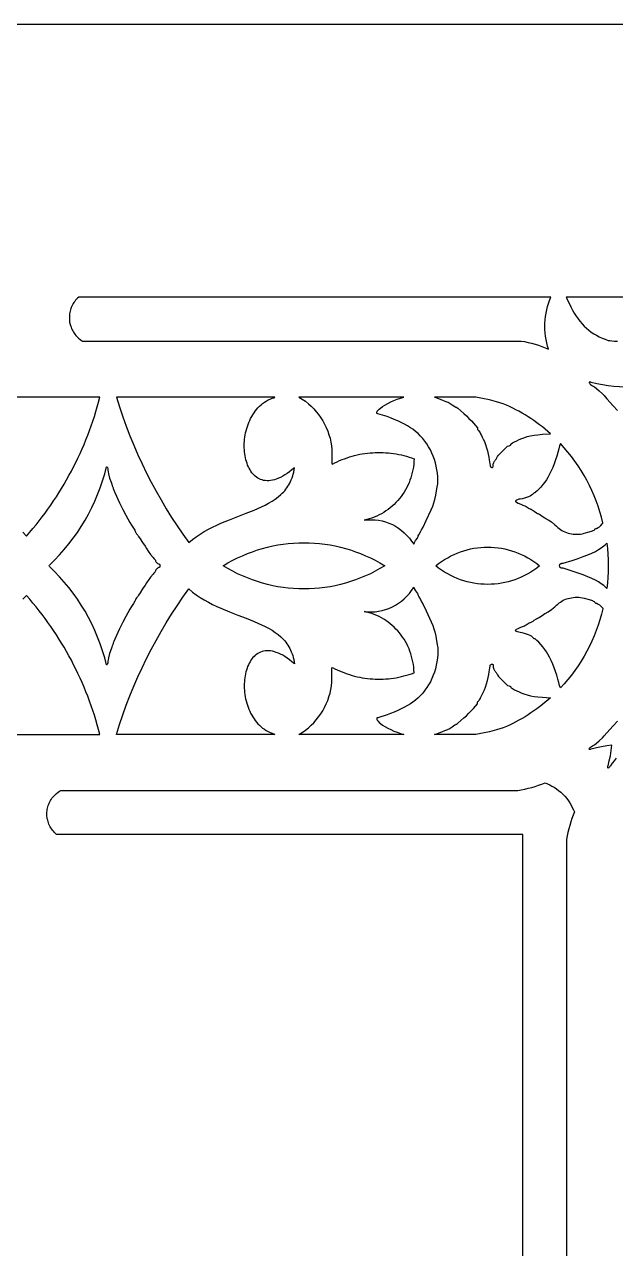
# Model space of a CAD drawing. Extents: x -580 to 993, y -400 to 388.
# Drawn here: x 849.2 to 914.2, y -139.9 to -5.3 of the extents above; entities that cross this region are included whole.
import ezdxf

# ---------------------------------------------------------------- set-up
doc = ezdxf.new("R2010")
doc.units = 0
doc.layers.add('LAYER_1', color=18, linetype='CONTINUOUS')

msp = doc.modelspace()

# ---------------------------------------------------------------- linework, layer by layer
at = {"layer": 'LAYER_1'}
for points in [[(598.06, -400.26), (993.06, -400.26), (993.06, -5.26), (598.06, -5.26)], [(855.19, -35.26), (855.07, -35.37), (854.95, -35.48), (854.85, -35.6), (854.75, -35.72), (854.66, -35.85), (854.58, -35.97), (854.5, -36.11), (854.43, -36.24), (854.37, -36.38), (854.32, -36.52), (854.28, -36.66), (854.24, -36.81), (854.18, -37.1), (854.16, -37.4), (854.16, -37.69), (854.19, -37.99), (854.26, -38.28), (854.35, -38.56), (854.4, -38.7), (854.46, -38.84), (854.53, -38.97), (854.61, -39.1), (854.69, -39.22), (854.78, -39.34), (854.88, -39.46), (854.99, -39.57), (855.16, -39.75), (855.34, -39.9), (855.49, -40.01), (855.62, -40.08), (903.8, -40.08), (904.18, -40.15), (904.57, -40.23), (904.95, -40.33), (905.33, -40.44), (905.71, -40.55), (906.08, -40.69), (906.45, -40.83), (906.82, -40.98), (906.71, -40.63), (906.62, -40.27), (906.55, -39.92), (906.49, -39.56), (906.45, -39.19), (906.42, -38.83), (906.41, -38.47), (906.42, -38.1), (906.44, -37.74), (906.48, -37.38), (906.54, -37.02), (906.61, -36.66), (906.7, -36.3), (906.8, -35.95), (906.92, -35.61), (907.05, -35.26)], [(859.33, -46.25), (859.67, -47.33), (860.03, -48.4), (860.42, -49.46), (860.82, -50.51), (861.25, -51.55), (861.69, -52.58), (862.16, -53.6), (862.65, -54.6), (863.16, -55.6), (863.69, -56.59), (864.24, -57.56), (864.81, -58.53), (865.39, -59.48), (866, -60.41), (866.63, -61.34), (867.28, -62.25), (867.69, -61.91), (868.11, -61.6), (868.54, -61.31), (868.99, -61.04), (869.44, -60.79), (869.89, -60.55), (870.35, -60.33), (870.82, -60.12), (871.75, -59.73), (872.67, -59.38), (873.58, -59.03), (874.45, -58.68), (874.87, -58.5), (875.28, -58.32), (875.68, -58.12), (876.06, -57.92), (876.43, -57.7), (876.77, -57.47), (877.1, -57.23), (877.4, -56.97), (877.55, -56.83), (877.68, -56.69), (877.82, -56.54), (877.94, -56.38), (878.06, -56.22), (878.17, -56.06), (878.28, -55.89), (878.38, -55.71), (878.47, -55.52), (878.55, -55.33), (878.63, -55.13), (878.7, -54.92), (878.76, -54.71), (878.81, -54.49), (878.85, -54.26), (878.89, -54.02), (878.62, -54.25), (878.35, -54.45), (878.1, -54.64), (877.85, -54.81), (877.6, -54.95), (877.36, -55.08), (877.13, -55.18), (876.9, -55.27), (876.69, -55.34), (876.47, -55.39), (876.27, -55.43), (876.07, -55.45), (875.88, -55.45), (875.69, -55.43), (875.51, -55.41), (875.34, -55.36), (875.18, -55.31), (875.02, -55.24), (874.87, -55.15), (874.72, -55.06), (874.59, -54.95), (874.46, -54.83), (874.33, -54.7), (874.22, -54.56), (874.11, -54.41), (874.01, -54.25), (873.91, -54.08), (873.83, -53.9), (873.75, -53.72), (873.68, -53.53), (873.61, -53.33), (873.56, -53.13), (873.51, -52.92), (873.47, -52.71), (873.44, -52.49), (873.41, -52.26), (873.39, -52.04), (873.38, -51.81), (873.38, -51.58), (873.38, -51.34), (873.4, -51.11), (873.42, -50.87), (873.45, -50.64), (873.49, -50.4), (873.53, -50.17), (873.59, -49.94), (873.65, -49.7), (873.72, -49.47), (873.8, -49.25), (873.88, -49.03), (873.98, -48.81), (874.08, -48.59), (874.2, -48.38), (874.32, -48.18), (874.45, -47.98), (874.58, -47.79), (874.73, -47.61), (874.88, -47.43), (875.05, -47.26), (875.22, -47.1), (875.4, -46.95), (875.59, -46.81), (875.79, -46.68), (876, -46.56), (876.24, -46.46), (876.46, -46.38), (876.63, -46.31), (876.74, -46.25)], [(879.39, -46.25), (879.75, -46.47), (880.09, -46.71), (880.42, -46.97), (880.73, -47.25), (881.02, -47.54), (881.29, -47.85), (881.55, -48.17), (881.79, -48.51), (882.01, -48.86), (882.21, -49.23), (882.39, -49.6), (882.55, -49.99), (882.68, -50.38), (882.8, -50.78), (882.9, -51.19), (882.97, -51.61), (882.99, -52), (883, -52.44), (883.01, -53.59), (883.06, -53.62), (883.32, -53.48), (883.59, -53.35), (883.86, -53.23), (884.13, -53.12), (884.4, -53.02), (884.67, -52.92), (884.95, -52.83), (885.22, -52.75), (885.5, -52.67), (885.78, -52.6), (886.07, -52.54), (886.35, -52.49), (886.63, -52.45), (886.92, -52.41), (887.2, -52.38), (887.49, -52.36), (887.78, -52.34), (888.06, -52.33), (888.35, -52.33), (888.64, -52.34), (888.93, -52.36), (889.21, -52.38), (889.5, -52.41), (889.79, -52.45), (890.07, -52.49), (890.36, -52.55), (890.64, -52.61), (890.92, -52.68), (891.2, -52.75), (891.48, -52.84), (891.76, -52.93), (892.04, -53.03), (892.02, -53.34), (892, -53.64), (891.96, -53.95), (891.91, -54.25), (891.84, -54.54), (891.77, -54.83), (891.68, -55.12), (891.58, -55.4), (891.48, -55.67), (891.36, -55.94), (891.23, -56.2), (891.09, -56.46), (890.94, -56.71), (890.78, -56.95), (890.61, -57.19), (890.43, -57.41), (890.24, -57.63), (890.05, -57.85), (889.84, -58.05), (889.63, -58.24), (889.41, -58.43), (889.18, -58.61), (888.95, -58.77), (888.71, -58.93), (888.46, -59.07), (888.2, -59.21), (887.94, -59.33), (887.67, -59.45), (887.39, -59.55), (887.11, -59.64), (886.83, -59.71), (886.54, -59.78), (886.74, -59.75), (886.94, -59.74), (887.14, -59.73), (887.35, -59.73), (887.75, -59.75), (888.14, -59.79), (888.53, -59.87), (888.91, -59.98), (889.28, -60.11), (889.65, -60.27), (890, -60.46), (890.33, -60.67), (890.65, -60.91), (890.96, -61.17), (891.25, -61.46), (891.52, -61.76), (891.77, -62.09), (891.89, -62.27), (892, -62.44), (892.03, -62.34), (892.07, -62.24), (892.2, -62.03), (892.4, -61.75), (892.46, -61.64), (892.48, -61.58), (892.5, -61.52), (892.55, -61.41), (892.74, -61.08), (892.87, -60.85), (893.03, -60.54), (893.38, -59.83), (893.92, -58.65), (894.09, -58.23), (894.21, -57.88), (894.31, -57.52), (894.41, -57.05), (894.51, -56.55), (894.57, -56.16), (894.61, -55.91), (894.63, -55.83), (894.65, -55.79), (894.66, -55.72), (894.66, -55.55), (894.64, -55.03), (894.61, -54.63), (894.55, -54.24), (894.48, -53.86), (894.39, -53.48), (894.28, -53.11), (894.14, -52.75), (893.99, -52.4), (893.83, -52.05), (893.64, -51.72), (893.44, -51.4), (893.22, -51.1), (892.99, -50.8), (892.74, -50.53), (892.47, -50.26), (892.19, -50.02), (891.9, -49.79), (891.63, -49.61), (891.33, -49.42), (890.99, -49.23), (890.63, -49.05), (890.25, -48.87), (889.86, -48.7), (889.46, -48.54), (889.07, -48.39), (888.07, -48.08), (887.99, -48.06), (887.96, -48.05), (887.94, -48.02), (887.93, -48), (887.93, -47.96), (887.95, -47.89), (888, -47.8), (888.09, -47.69), (888.2, -47.58), (888.34, -47.45), (888.56, -47.29), (888.83, -47.12), (889.14, -46.95), (889.47, -46.78), (889.83, -46.62), (890.19, -46.48), (890.55, -46.36), (890.9, -46.25)], [(894.27, -46.25), (894.53, -46.33), (894.8, -46.42), (895.09, -46.54), (895.43, -46.69), (895.62, -46.77), (895.73, -46.8), (895.78, -46.82), (895.89, -46.88), (896.21, -47.09), (896.52, -47.29), (896.63, -47.35), (896.68, -47.37), (896.7, -47.37), (896.72, -47.39), (896.83, -47.47), (897.51, -48.06), (897.78, -48.31), (898.06, -48.59), (898.33, -48.87), (898.55, -49.11), (898.99, -49.62), (898.99, -49.71), (899, -49.75), (899.02, -49.81), (899.06, -49.86), (899.11, -49.91), (899.16, -49.97), (899.23, -50.06), (899.29, -50.16), (899.34, -50.27), (899.44, -50.48), (899.53, -50.64), (899.64, -50.86), (899.76, -51.14), (899.88, -51.46), (900, -51.81), (900.1, -52.17), (900.19, -52.52), (900.25, -52.85), (900.29, -53.13), (900.31, -53.37), (900.35, -53.58), (900.38, -53.75), (900.41, -53.85), (900.45, -53.9), (900.49, -53.94), (900.54, -53.97), (900.59, -53.99), (900.64, -53.99), (900.68, -53.97), (900.7, -53.94), (900.72, -53.89), (900.74, -53.64), (900.77, -53.54), (900.79, -53.44), (900.82, -53.36), (900.86, -53.29), (900.9, -53.24), (900.94, -53.2), (901, -53.14), (901.06, -53.07), (901.1, -52.99), (901.13, -52.91), (901.15, -52.86), (901.19, -52.79), (901.33, -52.62), (901.52, -52.41), (901.75, -52.18), (902.32, -51.64), (902.5, -51.59), (902.56, -51.56), (902.62, -51.52), (902.66, -51.48), (902.67, -51.45), (902.68, -51.42), (902.72, -51.38), (902.85, -51.29), (903.06, -51.18), (903.31, -51.05), (903.59, -50.92), (903.89, -50.79), (904.19, -50.68), (904.48, -50.59), (904.83, -50.5), (905.22, -50.43), (905.65, -50.38), (906.14, -50.34), (907.04, -50.29), (906.74, -50.03), (906.44, -49.78), (906.14, -49.53), (905.83, -49.29), (905.52, -49.06), (905.2, -48.83), (904.88, -48.61), (904.56, -48.4), (904.23, -48.2), (903.9, -48), (903.56, -47.81), (903.22, -47.63), (902.88, -47.45), (902.54, -47.29), (902.19, -47.13), (901.83, -46.97), (901.08, -46.75), (900.33, -46.55), (899.57, -46.39), (898.81, -46.25)], [(908.12, -51.36), (908.03, -51.62), (907.95, -51.95), (907.85, -52.34), (907.72, -52.75), (907.59, -53.16), (907.43, -53.57), (907.27, -53.98), (907.1, -54.37), (906.91, -54.74), (906.72, -55.09), (906.58, -55.33), (906.39, -55.59), (906.18, -55.87), (905.95, -56.14), (905.73, -56.38), (905.54, -56.58), (905.38, -56.72), (905.33, -56.76), (905.29, -56.77), (905.25, -56.78), (905.2, -56.8), (905.16, -56.84), (905.13, -56.88), (905.1, -56.92), (905.06, -56.96), (904.94, -57.05), (904.78, -57.13), (904.6, -57.21), (904.39, -57.29), (904.16, -57.36), (903.92, -57.42), (903.68, -57.46), (903.53, -57.49), (903.39, -57.53), (903.28, -57.58), (903.22, -57.63), (903.2, -57.66), (903.19, -57.69), (903.19, -57.72), (903.21, -57.75), (903.25, -57.78), (903.3, -57.82), (903.47, -57.9), (903.77, -58.03), (904, -58.12), (904.1, -58.16), (904.22, -58.22), (904.35, -58.29), (904.47, -58.37), (904.69, -58.51), (904.78, -58.55), (904.83, -58.57), (904.89, -58.59), (904.99, -58.64), (905.11, -58.72), (905.25, -58.81), (905.5, -58.98), (905.59, -59.04), (905.64, -59.06), (905.7, -59.08), (905.81, -59.14), (906.11, -59.34), (906.41, -59.54), (906.51, -59.61), (906.57, -59.63), (906.64, -59.66), (906.76, -59.73), (907.12, -59.98), (907.52, -60.3), (907.7, -60.45), (907.85, -60.59), (907.98, -60.71), (908.12, -60.82), (908.27, -60.91), (908.43, -61), (908.6, -61.08), (908.77, -61.15), (908.96, -61.21), (909.14, -61.26), (909.34, -61.29), (909.53, -61.32), (909.73, -61.33), (909.93, -61.34), (910.13, -61.33), (910.33, -61.31), (910.53, -61.27), (910.73, -61.23), (911.28, -61.08), (911.63, -60.97), (911.73, -60.92), (911.81, -60.88), (911.85, -60.84), (911.88, -60.8), (911.91, -60.76), (911.95, -60.72), (912.01, -60.7), (912.08, -60.69), (912.12, -60.68), (912.17, -60.67), (912.28, -60.6), (912.41, -60.5), (912.55, -60.37), (912.71, -60.2), (912.76, -60.13), (912.79, -60.07), (912.63, -59.46), (912.46, -58.86), (912.26, -58.26), (912.05, -57.67), (911.82, -57.09), (911.57, -56.52), (911.3, -55.96), (911.02, -55.4), (910.71, -54.86), (910.39, -54.32), (910.06, -53.8), (909.7, -53.29), (909.33, -52.79), (908.94, -52.3), (908.54, -51.82)], [(851.95, -64.8), (851.97, -64.72), (852.53, -64.17), (853.08, -63.6), (853.6, -63.01), (854.1, -62.4), (854.58, -61.78), (855.04, -61.13), (855.47, -60.47), (855.88, -59.8), (856.26, -59.11), (856.62, -58.4), (856.96, -57.68), (857.27, -56.95), (857.56, -56.21), (857.81, -55.45), (858.05, -54.69), (858.25, -53.91), (858.27, -53.91), (858.3, -53.93), (858.34, -54), (858.38, -54.12), (858.4, -54.3), (858.43, -54.47), (858.48, -54.68), (858.59, -55.15), (858.74, -55.62), (858.81, -55.83), (858.88, -56), (858.96, -56.21), (858.99, -56.33), (859, -56.38), (859.04, -56.48), (859.15, -56.73), (859.68, -57.87), (860.04, -58.6), (860.36, -59.22), (860.82, -60.04), (860.99, -60.33), (861.2, -60.65), (861.36, -60.9), (861.41, -60.99), (861.42, -61.05), (861.43, -61.09), (861.46, -61.15), (861.5, -61.21), (861.55, -61.28), (861.67, -61.43), (861.77, -61.58), (861.93, -61.84), (862.21, -62.25), (862.48, -62.66), (862.64, -62.91), (862.82, -63.19), (863.09, -63.56), (863.36, -63.89), (863.46, -64.01), (863.52, -64.07), (863.56, -64.1), (863.59, -64.14), (863.61, -64.19), (863.62, -64.23), (863.63, -64.28), (863.66, -64.34), (863.71, -64.4), (863.77, -64.46), (863.83, -64.51), (863.9, -64.56), (863.97, -64.6), (864.04, -64.63), (864.08, -64.64), (864.1, -64.67), (864.11, -64.72), (864.1, -64.8), (864.11, -64.89), (864.1, -64.94), (864.08, -64.96), (864.04, -64.98), (863.97, -65), (863.9, -65.04), (863.83, -65.09), (863.77, -65.14), (863.71, -65.2), (863.66, -65.26), (863.63, -65.32), (863.62, -65.37), (863.61, -65.41), (863.59, -65.46), (863.56, -65.5), (863.52, -65.54), (863.46, -65.6), (863.36, -65.71), (863.09, -66.05), (862.82, -66.41), (862.71, -66.57), (862.64, -66.69), (862.48, -66.94), (862.21, -67.35), (861.93, -67.76), (861.77, -68.02), (861.67, -68.17), (861.55, -68.32), (861.46, -68.45), (861.43, -68.51), (861.42, -68.55), (861.41, -68.61), (861.36, -68.71), (861.2, -68.96), (860.99, -69.27), (860.82, -69.56), (860.36, -70.38), (860.04, -71), (859.68, -71.73), (859.15, -72.87), (859.04, -73.13), (859, -73.22), (858.99, -73.27), (858.96, -73.4), (858.88, -73.6), (858.81, -73.77), (858.74, -73.98), (858.59, -74.45), (858.48, -74.92), (858.43, -75.13), (858.4, -75.31), (858.38, -75.48), (858.34, -75.6), (858.3, -75.67), (858.27, -75.69), (858.25, -75.69), (858.05, -74.92), (857.81, -74.15), (857.56, -73.39), (857.27, -72.65), (856.96, -71.92), (856.62, -71.2), (856.26, -70.49), (855.88, -69.8), (855.47, -69.13), (855.04, -68.47), (854.58, -67.83), (854.1, -67.2), (853.6, -66.59), (853.08, -66), (852.53, -65.43), (851.97, -64.88)], [(871.07, -64.8), (871.59, -64.49), (872.11, -64.2), (872.64, -63.94), (873.18, -63.69), (873.72, -63.46), (874.27, -63.25), (874.82, -63.06), (875.38, -62.89), (875.94, -62.74), (876.51, -62.61), (877.07, -62.51), (877.65, -62.42), (878.22, -62.35), (878.79, -62.3), (879.37, -62.27), (879.94, -62.26), (880.52, -62.27), (881.09, -62.3), (881.66, -62.35), (882.24, -62.42), (882.81, -62.51), (883.37, -62.61), (883.94, -62.74), (884.5, -62.89), (885.06, -63.06), (885.61, -63.25), (886.16, -63.46), (886.7, -63.69), (887.24, -63.94), (887.77, -64.2), (888.29, -64.49), (888.81, -64.8), (888.29, -65.11), (887.77, -65.4), (887.24, -65.67), (886.7, -65.91), (886.16, -66.14), (885.61, -66.35), (885.06, -66.54), (884.5, -66.71), (883.94, -66.86), (883.37, -66.99), (882.81, -67.1), (882.24, -67.19), (881.66, -67.26), (881.09, -67.3), (880.52, -67.33), (879.94, -67.34), (879.37, -67.33), (878.79, -67.3), (878.22, -67.26), (877.65, -67.19), (877.07, -67.1), (876.51, -66.99), (875.94, -66.86), (875.38, -66.71), (874.82, -66.54), (874.27, -66.35), (873.72, -66.14), (873.18, -65.91), (872.64, -65.67), (872.11, -65.4), (871.59, -65.11)], [(894.42, -64.8), (894.73, -64.55), (895.06, -64.32), (895.39, -64.11), (895.73, -63.91), (896.08, -63.72), (896.43, -63.55), (896.78, -63.4), (897.14, -63.27), (897.51, -63.15), (897.88, -63.04), (898.25, -62.95), (898.62, -62.88), (898.99, -62.83), (899.37, -62.79), (899.75, -62.76), (900.13, -62.75), (900.5, -62.76), (900.88, -62.79), (901.26, -62.83), (901.63, -62.88), (902.01, -62.95), (902.38, -63.04), (902.74, -63.15), (903.11, -63.27), (903.47, -63.4), (903.82, -63.55), (904.17, -63.72), (904.52, -63.91), (904.86, -64.11), (905.19, -64.32), (905.52, -64.55), (905.83, -64.8), (905.52, -65.05), (905.19, -65.28), (904.86, -65.5), (904.52, -65.7), (904.17, -65.88), (903.82, -66.05), (903.47, -66.2), (903.11, -66.34), (902.74, -66.46), (902.38, -66.56), (902.01, -66.65), (901.63, -66.72), (901.26, -66.78), (900.88, -66.82), (900.5, -66.84), (900.13, -66.85), (899.75, -66.84), (899.37, -66.82), (898.99, -66.78), (898.62, -66.72), (898.25, -66.65), (897.88, -66.56), (897.51, -66.46), (897.14, -66.34), (896.78, -66.2), (896.43, -66.05), (896.08, -65.88), (895.73, -65.7), (895.39, -65.5), (895.06, -65.28), (894.73, -65.05)], [(908.01, -64.8), (908.04, -64.67), (908.06, -64.63), (908.11, -64.59), (908.17, -64.56), (908.23, -64.54), (908.29, -64.53), (908.42, -64.53), (909.4, -64.21), (910.06, -64), (910.63, -63.79), (911.14, -63.59), (911.58, -63.4), (911.97, -63.22), (912.31, -63.02), (912.61, -62.83), (912.89, -62.62), (913.08, -62.46), (913.22, -62.31), (913.28, -62.91), (913.33, -63.51), (913.36, -64.14), (913.37, -64.8), (913.36, -65.46), (913.33, -66.09), (913.28, -66.69), (913.22, -67.29), (913.08, -67.15), (912.89, -66.98), (912.61, -66.78), (912.31, -66.58), (911.97, -66.39), (911.58, -66.2), (911.14, -66.01), (910.63, -65.81), (910.06, -65.61), (909.4, -65.39), (908.42, -65.07), (908.29, -65.07), (908.23, -65.06), (908.17, -65.04), (908.11, -65.01), (908.06, -64.97), (908.05, -64.96), (908.04, -64.93)], [(879.39, -83.35), (879.75, -83.13), (880.09, -82.89), (880.42, -82.63), (880.73, -82.35), (881.02, -82.06), (881.29, -81.75), (881.55, -81.43), (881.79, -81.09), (882.01, -80.74), (882.21, -80.38), (882.39, -80), (882.55, -79.62), (882.68, -79.22), (882.8, -78.82), (882.9, -78.41), (882.97, -77.99), (882.99, -77.6), (883, -77.16), (883.01, -76.01), (883.06, -75.99), (883.32, -76.12), (883.59, -76.25), (883.86, -76.37), (884.13, -76.48), (884.4, -76.59), (884.67, -76.68), (884.95, -76.77), (885.22, -76.86), (885.5, -76.93), (885.78, -77), (886.07, -77.06), (886.35, -77.11), (886.63, -77.16), (886.92, -77.19), (887.2, -77.22), (887.49, -77.25), (887.78, -77.26), (888.06, -77.27), (888.35, -77.27), (888.64, -77.26), (888.93, -77.24), (889.21, -77.22), (889.5, -77.19), (889.79, -77.15), (890.07, -77.11), (890.36, -77.05), (890.64, -76.99), (890.92, -76.92), (891.2, -76.85), (891.48, -76.76), (891.76, -76.67), (892.04, -76.57), (892.02, -76.26), (892, -75.96), (891.96, -75.66), (891.91, -75.36), (891.84, -75.06), (891.77, -74.77), (891.68, -74.49), (891.58, -74.21), (891.48, -73.93), (891.36, -73.66), (891.23, -73.4), (891.09, -73.14), (890.94, -72.89), (890.78, -72.65), (890.61, -72.42), (890.43, -72.19), (890.24, -71.97), (890.05, -71.76), (889.84, -71.55), (889.63, -71.36), (889.41, -71.17), (889.18, -71), (888.95, -70.83), (888.71, -70.67), (888.46, -70.53), (888.2, -70.39), (887.94, -70.27), (887.67, -70.16), (887.39, -70.06), (887.11, -69.97), (886.83, -69.89), (886.54, -69.82), (886.74, -69.85), (886.94, -69.87), (887.14, -69.87), (887.35, -69.88), (887.75, -69.86), (888.14, -69.81), (888.53, -69.73), (888.91, -69.62), (889.28, -69.49), (889.65, -69.33), (890, -69.14), (890.33, -68.93), (890.65, -68.69), (890.96, -68.43), (891.25, -68.15), (891.52, -67.84), (891.77, -67.51), (891.89, -67.34), (892, -67.16), (892.03, -67.26), (892.07, -67.37), (892.2, -67.57), (892.4, -67.85), (892.46, -67.96), (892.48, -68.02), (892.5, -68.08), (892.55, -68.2), (892.74, -68.52), (892.87, -68.75), (893.03, -69.07), (893.38, -69.77), (893.92, -70.95), (894.09, -71.37), (894.21, -71.72), (894.31, -72.08), (894.41, -72.55), (894.51, -73.05), (894.57, -73.45), (894.61, -73.69), (894.63, -73.77), (894.65, -73.81), (894.66, -73.88), (894.66, -74.05), (894.64, -74.57), (894.61, -74.97), (894.55, -75.36), (894.48, -75.74), (894.39, -76.12), (894.28, -76.49), (894.14, -76.85), (893.99, -77.21), (893.83, -77.55), (893.64, -77.88), (893.44, -78.2), (893.22, -78.5), (892.99, -78.8), (892.74, -79.07), (892.47, -79.34), (892.19, -79.58), (891.9, -79.81), (891.63, -79.99), (891.33, -80.18), (890.99, -80.37), (890.63, -80.55), (890.25, -80.73), (889.86, -80.9), (889.46, -81.06), (889.07, -81.21), (888.07, -81.52), (887.99, -81.54), (887.96, -81.56), (887.94, -81.58), (887.93, -81.61), (887.93, -81.64), (887.95, -81.71), (888, -81.8), (888.09, -81.91), (888.2, -82.03), (888.34, -82.15), (888.56, -82.32), (888.83, -82.49), (889.14, -82.66), (889.47, -82.82), (889.83, -82.98), (890.19, -83.12), (890.55, -83.25), (890.9, -83.35)], [(859.33, -83.35), (859.67, -82.27), (860.03, -81.2), (860.42, -80.15), (860.82, -79.1), (861.25, -78.06), (861.69, -77.03), (862.16, -76.01), (862.65, -75), (863.16, -74), (863.69, -73.01), (864.24, -72.04), (864.81, -71.08), (865.39, -70.13), (866, -69.19), (866.63, -68.26), (867.28, -67.35), (867.69, -67.69), (868.11, -68), (868.54, -68.29), (868.99, -68.56), (869.44, -68.81), (869.89, -69.05), (870.35, -69.27), (870.82, -69.48), (871.75, -69.87), (872.67, -70.23), (873.58, -70.57), (874.45, -70.92), (874.87, -71.1), (875.28, -71.29), (875.68, -71.48), (876.06, -71.68), (876.43, -71.9), (876.77, -72.13), (877.1, -72.37), (877.4, -72.63), (877.55, -72.77), (877.68, -72.92), (877.82, -73.06), (877.94, -73.22), (878.06, -73.38), (878.17, -73.54), (878.28, -73.72), (878.38, -73.9), (878.47, -74.08), (878.55, -74.27), (878.63, -74.47), (878.7, -74.68), (878.76, -74.89), (878.81, -75.12), (878.85, -75.35), (878.89, -75.58), (878.62, -75.35), (878.35, -75.15), (878.1, -74.96), (877.85, -74.79), (877.6, -74.65), (877.36, -74.52), (877.13, -74.42), (876.9, -74.33), (876.69, -74.26), (876.47, -74.21), (876.27, -74.17), (876.07, -74.16), (875.88, -74.15), (875.69, -74.17), (875.51, -74.2), (875.34, -74.24), (875.18, -74.3), (875.02, -74.37), (874.87, -74.45), (874.72, -74.55), (874.59, -74.65), (874.46, -74.77), (874.33, -74.9), (874.22, -75.04), (874.11, -75.19), (874.01, -75.35), (873.91, -75.52), (873.83, -75.7), (873.75, -75.88), (873.68, -76.07), (873.61, -76.27), (873.56, -76.47), (873.51, -76.68), (873.47, -76.9), (873.44, -77.12), (873.41, -77.34), (873.39, -77.56), (873.38, -77.79), (873.38, -78.02), (873.38, -78.26), (873.4, -78.49), (873.42, -78.73), (873.45, -78.96), (873.49, -79.2), (873.53, -79.43), (873.59, -79.67), (873.65, -79.9), (873.72, -80.13), (873.8, -80.35), (873.88, -80.58), (873.98, -80.79), (874.08, -81.01), (874.2, -81.22), (874.32, -81.42), (874.45, -81.62), (874.58, -81.81), (874.73, -82), (874.88, -82.17), (875.05, -82.34), (875.22, -82.5), (875.4, -82.65), (875.59, -82.79), (875.79, -82.92), (876, -83.04), (876.24, -83.14), (876.46, -83.23), (876.63, -83.29), (876.74, -83.35)], [(908.12, -78.24), (908.03, -77.98), (907.95, -77.65), (907.85, -77.26), (907.72, -76.85), (907.59, -76.44), (907.43, -76.03), (907.27, -75.63), (907.1, -75.23), (906.91, -74.86), (906.72, -74.51), (906.58, -74.28), (906.39, -74.01), (906.18, -73.73), (905.95, -73.46), (905.73, -73.22), (905.54, -73.02), (905.38, -72.88), (905.33, -72.85), (905.29, -72.83), (905.25, -72.82), (905.2, -72.8), (905.16, -72.77), (905.13, -72.72), (905.1, -72.68), (905.06, -72.64), (904.94, -72.56), (904.78, -72.47), (904.6, -72.39), (904.39, -72.31), (904.16, -72.24), (903.92, -72.19), (903.68, -72.14), (903.53, -72.11), (903.39, -72.07), (903.28, -72.02), (903.22, -71.98), (903.2, -71.94), (903.19, -71.91), (903.19, -71.88), (903.21, -71.85), (903.25, -71.82), (903.3, -71.78), (903.47, -71.7), (903.77, -71.57), (904, -71.48), (904.1, -71.44), (904.22, -71.38), (904.35, -71.31), (904.47, -71.23), (904.69, -71.09), (904.78, -71.05), (904.83, -71.04), (904.89, -71.02), (904.99, -70.96), (905.11, -70.89), (905.25, -70.79), (905.5, -70.62), (905.59, -70.56), (905.64, -70.55), (905.7, -70.52), (905.81, -70.46), (906.11, -70.26), (906.41, -70.06), (906.51, -70), (906.57, -69.97), (906.64, -69.95), (906.76, -69.87), (907.12, -69.62), (907.52, -69.31), (907.7, -69.15), (907.85, -69.01), (907.98, -68.89), (908.12, -68.79), (908.27, -68.69), (908.43, -68.6), (908.6, -68.52), (908.77, -68.45), (908.96, -68.39), (909.14, -68.35), (909.34, -68.31), (909.53, -68.28), (909.73, -68.27), (909.93, -68.27), (910.13, -68.27), (910.33, -68.29), (910.53, -68.33), (910.73, -68.37), (911.28, -68.52), (911.63, -68.63), (911.73, -68.68), (911.81, -68.72), (911.85, -68.76), (911.88, -68.8), (911.91, -68.84), (911.95, -68.88), (912.01, -68.9), (912.08, -68.91), (912.12, -68.92), (912.17, -68.94), (912.28, -69.01), (912.41, -69.11), (912.55, -69.23), (912.71, -69.4), (912.76, -69.47), (912.79, -69.53), (912.63, -70.14), (912.46, -70.74), (912.26, -71.34), (912.05, -71.93), (911.82, -72.51), (911.57, -73.08), (911.3, -73.64), (911.02, -74.2), (910.71, -74.74), (910.39, -75.28), (910.06, -75.8), (909.7, -76.31), (909.33, -76.82), (908.94, -77.3), (908.54, -77.78)], [(894.27, -83.35), (894.53, -83.27), (894.8, -83.18), (895.09, -83.06), (895.43, -82.91), (895.62, -82.84), (895.73, -82.8), (895.78, -82.78), (895.89, -82.72), (896.21, -82.52), (896.52, -82.31), (896.63, -82.25), (896.68, -82.23), (896.7, -82.23), (896.72, -82.22), (896.83, -82.13), (897.51, -81.54), (897.78, -81.29), (898.06, -81.01), (898.33, -80.73), (898.55, -80.49), (898.99, -79.98), (898.99, -79.89), (899, -79.85), (899.02, -79.8), (899.06, -79.74), (899.11, -79.69), (899.16, -79.63), (899.23, -79.54), (899.29, -79.44), (899.34, -79.34), (899.44, -79.12), (899.53, -78.96), (899.64, -78.74), (899.76, -78.46), (899.88, -78.14), (900, -77.79), (900.1, -77.43), (900.19, -77.08), (900.25, -76.76), (900.29, -76.47), (900.31, -76.24), (900.35, -76.02), (900.38, -75.86), (900.41, -75.75), (900.45, -75.7), (900.49, -75.66), (900.54, -75.63), (900.59, -75.62), (900.64, -75.62), (900.68, -75.63), (900.7, -75.67), (900.72, -75.71), (900.74, -75.96), (900.77, -76.07), (900.79, -76.16), (900.82, -76.24), (900.86, -76.31), (900.9, -76.36), (900.94, -76.4), (901, -76.46), (901.06, -76.53), (901.1, -76.61), (901.13, -76.69), (901.15, -76.74), (901.19, -76.81), (901.33, -76.98), (901.52, -77.19), (901.75, -77.42), (902.32, -77.96), (902.5, -78.02), (902.56, -78.04), (902.62, -78.08), (902.66, -78.12), (902.67, -78.15), (902.68, -78.18), (902.72, -78.22), (902.85, -78.31), (903.06, -78.43), (903.31, -78.55), (903.59, -78.68), (903.89, -78.81), (904.19, -78.92), (904.48, -79.01), (904.83, -79.1), (905.22, -79.17), (905.65, -79.23), (906.14, -79.26), (907.04, -79.31), (906.74, -79.57), (906.44, -79.82), (906.14, -80.07), (905.83, -80.31), (905.52, -80.54), (905.2, -80.77), (904.88, -80.99), (904.56, -81.2), (904.23, -81.41), (903.9, -81.6), (903.56, -81.79), (903.22, -81.97), (902.88, -82.15), (902.54, -82.32), (902.19, -82.48), (901.83, -82.63), (901.08, -82.85), (900.33, -83.05), (899.57, -83.21), (898.81, -83.35)]]:
    msp.add_lwpolyline(points, close=True, dxfattribs=at)
for points in [[(931.22, -35.26), (908.74, -35.26), (908.78, -35.34), (909.27, -36.33), (909.45, -36.68), (909.64, -37.01), (909.84, -37.33), (910.05, -37.63), (910.26, -37.91), (910.49, -38.18), (910.73, -38.43), (910.97, -38.67), (911.23, -38.88), (911.5, -39.09), (911.78, -39.28), (912.07, -39.45), (912.38, -39.61), (912.69, -39.76), (913.02, -39.89), (913.37, -40.01), (913.54, -40.04), (913.78, -40.07), (914.07, -40.09), (914.4, -40.09)], [(849.06, -61.12), (849.44, -61.53), (849.8, -61.12), (850.15, -60.7), (850.5, -60.29), (850.84, -59.86), (851.17, -59.43), (851.49, -59), (851.81, -58.56), (852.13, -58.12), (852.43, -57.67), (852.73, -57.22), (853.02, -56.76), (853.31, -56.3), (853.59, -55.83), (853.86, -55.36), (854.12, -54.88), (854.38, -54.41), (854.63, -53.92), (854.87, -53.44), (855.11, -52.95), (855.34, -52.45), (855.56, -51.95), (855.77, -51.45), (855.98, -50.95), (856.18, -50.44), (856.37, -49.92), (856.56, -49.41), (856.74, -48.89), (856.91, -48.37), (857.07, -47.84), (857.22, -47.32), (857.37, -46.79), (857.51, -46.25), (849.44, -46.25), (840.87, -46.25)], [(840.87, -83.35), (849.44, -83.35), (857.51, -83.35), (857.37, -82.82), (857.22, -82.29), (857.07, -81.76), (856.91, -81.23), (856.74, -80.71), (856.56, -80.19), (856.37, -79.68), (856.18, -79.16), (855.98, -78.66), (855.77, -78.15), (855.56, -77.65), (855.34, -77.15), (855.11, -76.66), (854.87, -76.17), (854.63, -75.68), (854.38, -75.2), (854.12, -74.72), (853.86, -74.24), (853.59, -73.77), (853.31, -73.31), (853.02, -72.84), (852.73, -72.39), (852.43, -71.93), (852.13, -71.48), (851.81, -71.04), (851.49, -70.6), (851.17, -70.17), (850.84, -69.74), (850.5, -69.32), (850.15, -68.9), (849.8, -68.48), (849.44, -68.08), (849.06, -68.48)], [(914.26, -85.96), (914.01, -86.24), (913.84, -86.46), (913.71, -86.67), (913.64, -86.79), (913.56, -86.89), (913.5, -86.97), (913.44, -87.02), (913.38, -87.05), (913.36, -87.05), (913.34, -87.04), (913.33, -87.03), (913.32, -87.01), (913.31, -86.94), (913.33, -86.86), (913.35, -86.81), (913.49, -86.25), (913.61, -85.69), (913.71, -85.12), (913.78, -84.54), (913.2, -84.61), (912.63, -84.71), (912.07, -84.83), (911.5, -84.97), (911.46, -84.99), (911.38, -85.01), (911.31, -85), (911.29, -84.99), (911.28, -84.97), (911.27, -84.96), (911.27, -84.93), (911.3, -84.88), (911.35, -84.82), (911.43, -84.75), (911.53, -84.68), (911.65, -84.61), (911.86, -84.48), (912.08, -84.3), (912.36, -84.06), (912.73, -83.72), (912.92, -83.52), (913.23, -83.18), (913.93, -82.4), (914.38, -81.89)], [(903.98, -145.55), (903.98, -94.34), (852.76, -94.34), (852.64, -94.23), (852.52, -94.12), (852.41, -94), (852.31, -93.88), (852.22, -93.76), (852.13, -93.63), (852.05, -93.5), (851.98, -93.36), (851.92, -93.22), (851.86, -93.08), (851.82, -92.94), (851.78, -92.79), (851.74, -92.65), (851.72, -92.5), (851.7, -92.35), (851.69, -92.2), (851.69, -92.06), (851.7, -91.91), (851.71, -91.76), (851.73, -91.61), (851.76, -91.47), (851.8, -91.32), (851.84, -91.18), (851.89, -91.04), (851.95, -90.9), (852.01, -90.77), (852.08, -90.63), (852.16, -90.5), (852.25, -90.38), (852.35, -90.26), (852.45, -90.14), (852.56, -90.03), (852.74, -89.85), (852.93, -89.7), (853.08, -89.59), (853.21, -89.52), (903.42, -89.52), (903.81, -89.45), (904.19, -89.37), (904.58, -89.28), (904.96, -89.18), (905.34, -89.07), (905.71, -88.95), (906.08, -88.81), (906.45, -88.67), (906.69, -88.78), (906.94, -88.9), (907.18, -89.03), (907.42, -89.17), (907.67, -89.33), (907.91, -89.51), (908.16, -89.7), (908.4, -89.92), (908.61, -90.16), (908.81, -90.41), (908.99, -90.65), (909.15, -90.89), (909.29, -91.14), (909.42, -91.38), (909.54, -91.63), (909.65, -91.87), (909.5, -92.24), (909.37, -92.61), (909.25, -92.98), (909.14, -93.36), (909.03, -93.74), (908.94, -94.12), (908.86, -94.51), (908.8, -94.9), (908.8, -145.11)]]:
    msp.add_lwpolyline(points, dxfattribs=at)
msp.add_lwpolyline([(921.33, -43.73, -0.18375), (911.5, -44.63), (911.46, -44.61), (911.38, -44.6), (911.31, -44.6), (911.29, -44.61), (911.28, -44.63), (911.27, -44.65), (911.27, -44.67), (911.3, -44.72), (911.35, -44.78), (911.43, -44.85), (911.53, -44.92), (911.65, -45), (911.86, -45.13), (912.08, -45.3), (912.36, -45.54), (912.73, -45.88), (912.92, -46.08), (913.23, -46.42), (913.93, -47.2), (914.38, -47.71)], format="xyb", dxfattribs=at)

doc.saveas('drawing.dxf')
